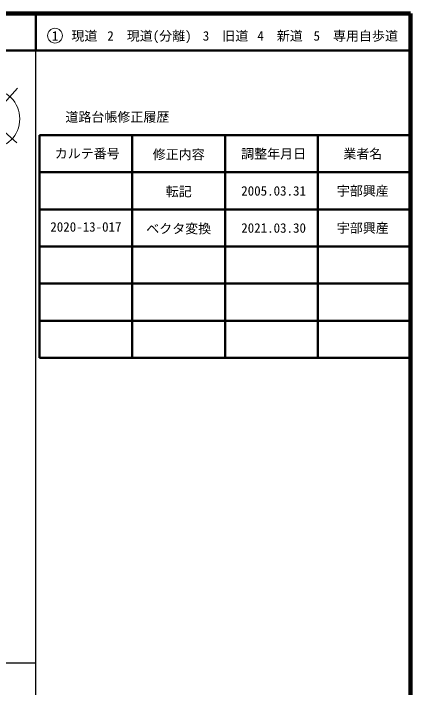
# Model space of a CAD drawing. Units: millimetres on the paper. Extents: x 40 to 680, y 20 to 380.
# Drawn here: x 573 to 680, y 198.4 to 380 of the extents above; entities that cross this region are included whole.
import ezdxf
from ezdxf.enums import TextEntityAlignment as Align

# ---------------------------------------------------------------- set-up
doc = ezdxf.new("R2010")
doc.units = ezdxf.units.MM
for name, color, linetype, lineweight in [('M-TTL', 2, 'Continuous', 140), ('M-TTL-BAND', 7, 'Continuous', 25), ('M-TTL-FRAM', 2, 'Continuous', 50), ('M-TTL-LINE', 7, 'Continuous', 50), ('M-TTL-TXT', 7, 'Continuous', 13), ('M-WORK', 1, 'Continuous', 13)]:
    doc.layers.add(name, color=color, linetype=linetype, lineweight=lineweight)
doc.styles.add('ＭＳ ゴシック', font='')
doc.styles.get('ＭＳ ゴシック').set_extended_font_data('MS Gothic')

msp = doc.modelspace()

# ---------------------------------------------------------------- linework, layer by layer
at = {"layer": 'M-TTL'}
for p, q in [((680, 380), (40, 380)), ((680, 20), (680, 380))]:
    msp.add_line(p, q, dxfattribs=at)
at = {"layer": 'M-TTL-BAND'}
for p, q in [((579, 20), (579, 370)), ((40, 205), (579, 205))]:
    msp.add_line(p, q, dxfattribs=at)
at = {"layer": 'M-TTL-FRAM'}
for p, q in [((580, 347.197), (580, 287.197)), ((580, 347.197), (680, 347.197)), ((580, 287.197), (680, 287.197))]:
    msp.add_line(p, q, dxfattribs=at)
at = {"layer": 'M-TTL-LINE'}
for p, q in [((579, 380), (579, 370)), ((40, 370), (680, 370)), ((605, 347.197), (605, 287.197)), ((630, 347.197), (630, 287.197)), ((655, 347.197), (655, 287.197)), ((580, 337.197), (680, 337.197)), ((580, 327.197), (680, 327.197)), ((580, 317.197), (680, 317.197)), ((580, 307.197), (680, 307.197)), ((580, 297.197), (680, 297.197))]:
    msp.add_line(p, q, dxfattribs=at)
at = {"layer": 'M-TTL-TXT'}
msp.add_circle((584.147, 374.034), 2, dxfattribs=at)
at = {"layer": 'M-WORK'}
msp.add_line((573.87, 345.153), (559.053, 358.289), dxfattribs=at)
msp.add_lwpolyline([(574.053, 359.832), (553.245, 336.578), (556.744, 337.859), (556.607, 341.723)], dxfattribs=at)
msp.add_circle((566.667, 351.601), 7.996, dxfattribs=at)

# ---------------------------------------------------------------- texts
at = {"layer": 'M-TTL-TXT', "style": 'ＭＳ ゴシック'}
for s, p in [('1\u3000現道', (589.448, 373.958)), ('2\u3000現道(分離)', (609.619, 373.958)), ('3\u3000旧道', (630.121, 373.958)), ('4\u3000新道', (644.824, 373.958)), ('5\u3000専用自歩道', (665.228, 373.958)), ('道路台帳修正履歴', (600.968, 352.113)), ('カルテ番号', (592.839, 342.277)), ('修正内容', (617.509, 342.023)), ('調整年月日', (643.089, 342.197)), ('業者名', (667.134, 342.197)), ('転記', (617.509, 332.023)), ('2005.03.31', (643.089, 332.197)), ('宇部興産', (667.134, 332.197)), ('ベクタ変換', (617.509, 322.023)), ('2021.03.30', (643.089, 322.197)), ('宇部興産', (667.134, 322.197))]:
    msp.add_text(s, height=2.566, dxfattribs=at).set_placement(p, align=Align.MIDDLE_CENTER)
msp.add_text('2020-13-017', height=2.566, dxfattribs=at).set_placement((592.488, 320.432), align=Align.BOTTOM_CENTER)

doc.saveas('drawing.dxf')
